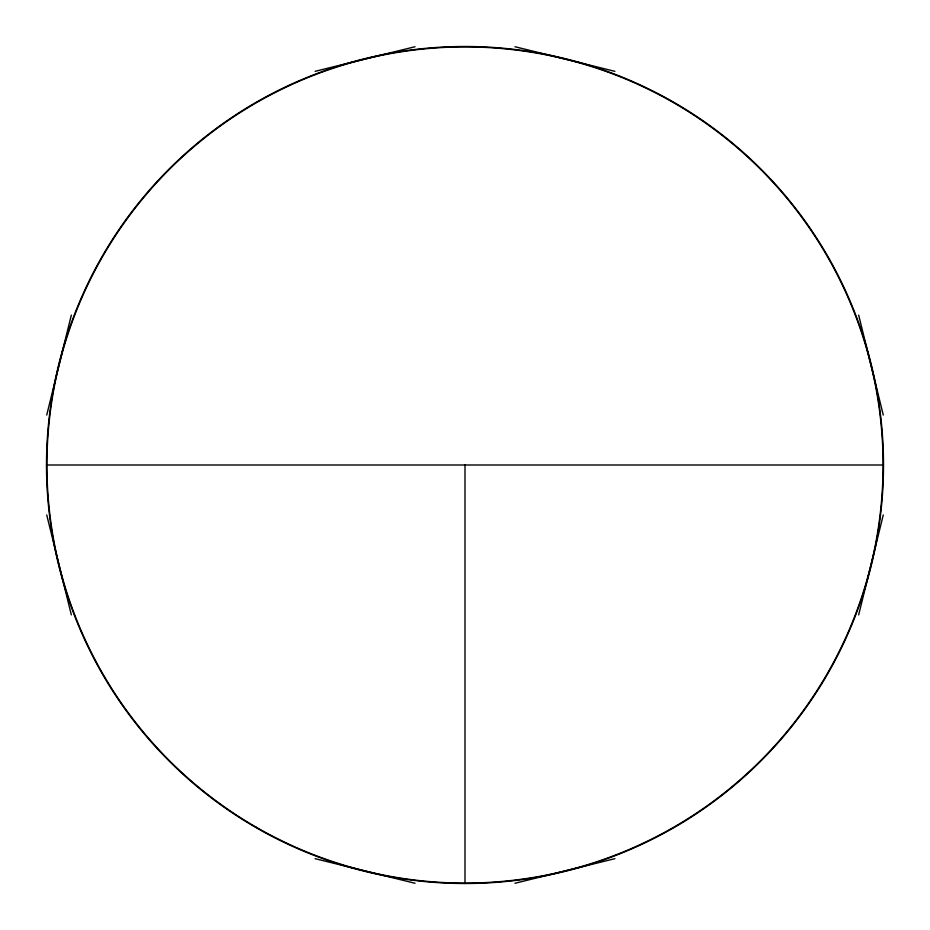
<?xml version="1.0" encoding="UTF-8"?>
<svg xmlns="http://www.w3.org/2000/svg" width="930" height="930" viewBox="0 0 930 930"><rect width="100%" height="100%" fill="white"/><g stroke="black" fill="none" stroke-linecap="round" stroke-linejoin="round"><path stroke-width="1.4" d="M46.733 415.036L71.331 315.107M858.669 614.893L883.268 514.964M315.107 71.331L415.036 46.733M514.964 883.268L614.893 858.669M46.5 465L883.5 465A418.5 418.5 0 0 1 255.75 827.433A418.5 418.5 0 0 1 255.75 102.567A418.5 418.5 0 0 1 883.5 465M514.964 46.733L614.893 71.331M315.107 858.669L415.036 883.268M858.669 315.107L883.268 415.036M46.733 514.964L71.331 614.893M465 465L465 883.5M255.959 827.072A418.082 418.082 0 0 0 883.082 465A418.082 418.082 0 0 0 255.959 102.928A418.082 418.082 0 0 0 255.959 827.072"/></g></svg>
